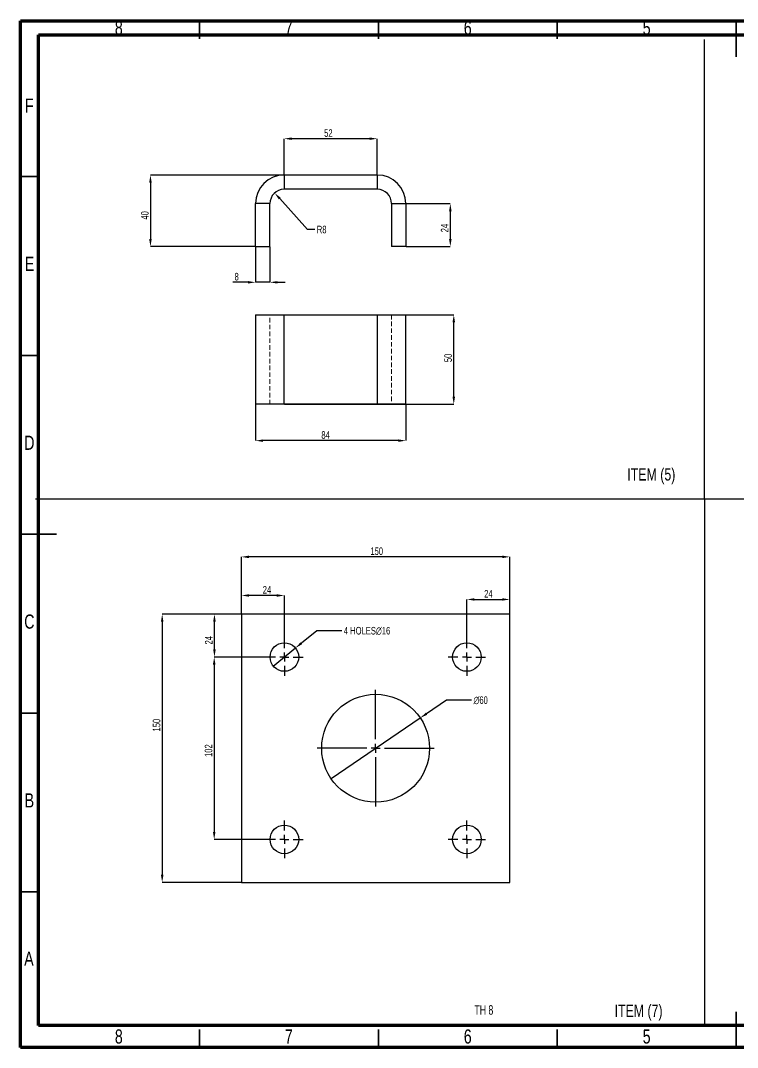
# Model space of a CAD drawing. Header units: millimetres. Extents: x 15 to 1274, y -314 to 292.
# Drawn here: x 16.3 to 216.6, y -313.8 to -26.7 of the extents above; entities that cross this region are included whole.
import ezdxf

# ---------------------------------------------------------------- set-up
doc = ezdxf.new("R2010")
doc.units = ezdxf.units.MM
doc.header["$PDSIZE"] = -1
doc.linetypes.add('HIDDEN', pattern=[1.905, 1.27, -0.635])
doc.layers.add('BOLD', color=7, linetype='Continuous', lineweight=25)
doc.styles.add('SLDTEXTSTYLE0', font='TXT', dxfattribs={"width": 0.75})
doc.styles.add('SLDTEXTSTYLE11', font='TXT', dxfattribs={"width": 0.6875})
doc.dimstyles.new('SLDDIMSTYLE10', dxfattribs={"dimtxt": 2.116667, "dimasz": 2.116667, "dimexe": 0, "dimexo": 0.0625, "dimgap": 0.529167, "dimtad": 1, "dimdec": 0, "dimlfac": 2, "dimrnd": 1e-09, "dimzin": 12, "dimdsep": 46, "dimtxsty": 'SLDTEXTSTYLE0', "dimsah": 1, "dimcen": 0.09, "dimadec": 0, "dimazin": 3, "dimtfac": 1, "dimtdec": 0, "dimtofl": 0, "dimtmove": 0, "dimatfit": 3, "dimfxl": 1, "dimfrac": 2, "dimtolj": 1, "dimtzin": 12, "dimarcsym": 0})
doc.dimstyles.new('SLDDIMSTYLE11', dxfattribs={"dimtxt": 2.116667, "dimasz": 2.116667, "dimexe": 0, "dimexo": 0.0625, "dimgap": 0.529167, "dimtad": 0, "dimtih": 1, "dimtoh": 1, "dimdec": 0, "dimlfac": 2, "dimrnd": 1e-09, "dimzin": 12, "dimdsep": 46, "dimtxsty": 'SLDTEXTSTYLE0', "dimblk1": 'NONE', "dimsah": 1, "dimcen": 0, "dimadec": 0, "dimazin": 3, "dimtfac": 1, "dimtdec": 0, "dimtmove": 0, "dimatfit": 3, "dimldrblk": 'NONE', "dimfxl": 1, "dimfrac": 2, "dimtolj": 1, "dimtzin": 12, "dimarcsym": 0})
doc.dimstyles.new('SLDDIMSTYLE12', dxfattribs={"dimtxt": 2.116667, "dimasz": 2.116667, "dimexe": 0, "dimexo": 0.0625, "dimgap": 0.529167, "dimtad": 0, "dimtih": 1, "dimtoh": 1, "dimdec": 0, "dimlfac": 2, "dimrnd": 1e-09, "dimzin": 12, "dimdsep": 46, "dimtxsty": 'SLDTEXTSTYLE0', "dimblk1": 'NONE', "dimsah": 1, "dimcen": 0, "dimadec": 0, "dimazin": 3, "dimtfac": 1, "dimtdec": 0, "dimtmove": 0, "dimatfit": 3, "dimldrblk": 'NONE', "dimfxl": 1, "dimfrac": 2, "dimtolj": 1, "dimtzin": 12, "dimarcsym": 0})
doc.dimstyles.new('SLDDIMSTYLE13', dxfattribs={"dimtxt": 2.116667, "dimasz": 2.116667, "dimexe": 0, "dimexo": 0.0625, "dimgap": 0.529167, "dimtad": 1, "dimdec": 0, "dimlfac": 2, "dimrnd": 1e-09, "dimzin": 12, "dimdsep": 46, "dimtxsty": 'SLDTEXTSTYLE0', "dimsah": 1, "dimcen": 0.09, "dimadec": 0, "dimazin": 3, "dimtfac": 1, "dimtdec": 0, "dimtmove": 0, "dimatfit": 0, "dimfxl": 1, "dimfrac": 2, "dimtolj": 1, "dimtzin": 12, "dimarcsym": 0})
doc.dimstyles.new('SLDDIMSTYLE14', dxfattribs={"dimtxt": 2.116667, "dimasz": 2.116667, "dimexe": 0, "dimexo": 0.0625, "dimgap": 0.529167, "dimtad": 0, "dimtih": 1, "dimtoh": 1, "dimdec": 0, "dimlfac": 2, "dimrnd": 1e-09, "dimzin": 12, "dimdsep": 46, "dimtxsty": 'SLDTEXTSTYLE0', "dimsah": 1, "dimcen": 0, "dimadec": 0, "dimazin": 3, "dimtfac": 1, "dimtdec": 0, "dimtofl": 0, "dimtmove": 1, "dimatfit": 3, "dimfxl": 1, "dimfrac": 2, "dimtolj": 1, "dimtzin": 12, "dimarcsym": 0})

# ---------------------------------------------------------------- blocks, each defined once
blk = doc.blocks.new('*D270')
at = {"layer": 'BOLD', "color": 0, "lineweight": -2}
for p, q in [((78.03, -192.58), (78.03, -176.65)), ((150.91, -176.65), (80.14, -176.65)), ((153.03, -192.58), (153.03, -176.65))]:
    blk.add_line(p, q, dxfattribs=at)
at = {"layer": 'BOLD', "color": 0}
for points in [[(80.14, -176.29), (80.14, -177), (78.03, -176.65)], [(150.91, -176.29), (150.91, -177), (153.03, -176.65)]]:
    blk.add_solid(points, dxfattribs=at)
at = {"layer": 'Defpoints', "color": 0}
for p in [(78.03, -176.65), (78.03, -192.65), (153.03, -192.65)]:
    blk.add_point(p, dxfattribs=at)
at = {"layer": 'BOLD', "color": 0, "insert": (115.83, -174), "char_height": 2.117, "attachment_point": 2, "style": 'SLDTEXTSTYLE0'}
blk.add_mtext('\\A1;150', dxfattribs=at)
blk = doc.blocks.new('*D271')
at = {"layer": 'BOLD', "color": 0, "lineweight": -2}
for p, q in [((77.96, -192.65), (55.88, -192.65)), ((55.88, -194.76), (55.88, -265.53)), ((77.96, -267.65), (55.88, -267.65))]:
    blk.add_line(p, q, dxfattribs=at)
at = {"layer": 'BOLD', "color": 0}
for points in [[(55.53, -194.76), (56.24, -194.76), (55.88, -192.65)], [(55.53, -265.53), (56.24, -265.53), (55.88, -267.65)]]:
    blk.add_solid(points, dxfattribs=at)
at = {"layer": 'Defpoints', "color": 0}
for p in [(78.03, -192.65), (55.88, -267.65), (78.03, -267.65)]:
    blk.add_point(p, dxfattribs=at)
at = {"layer": 'BOLD', "color": 0, "insert": (53.24, -223.69), "char_height": 2.117, "attachment_point": 2, "rotation": 90, "style": 'SLDTEXTSTYLE0'}
blk.add_mtext('\\A1;150', dxfattribs=at)
blk = doc.blocks.new('*D272')
at = {"layer": 'BOLD', "color": 0, "lineweight": -2}
for p, q in [((99.06, -197.29), (94.77, -200.78)), ((106.11, -197.29), (99.06, -197.29)), ((86.93, -207.17), (93.13, -202.12))]:
    blk.add_line(p, q, dxfattribs=at)
at = {"layer": 'BOLD', "color": 0}
blk.add_solid([(94.55, -200.51), (94.99, -201.06), (93.13, -202.12)], dxfattribs=at)
at = {"layer": 'Defpoints', "color": 0}
for p in [(93.13, -202.12), (86.93, -207.17)]:
    blk.add_point(p, dxfattribs=at)
at = {"layer": 'BOLD', "color": 0, "insert": (106.64, -196.23), "char_height": 2.1167, "attachment_point": 1, "style": 'SLDTEXTSTYLE0'}
blk.add_mtext('\\A1;4 HOLES∅16', dxfattribs=at)
blk = doc.blocks.new('_None')
blk = doc.blocks.new('*D273')
at = {"layer": 'BOLD', "color": 0, "lineweight": -2}
for p, q in [((135.35, -216.69), (129.75, -220.49)), ((142.34, -216.69), (135.35, -216.69)), ((103.06, -238.62), (128, -221.68))]:
    blk.add_line(p, q, dxfattribs=at)
at = {"layer": 'BOLD', "color": 0}
blk.add_solid([(129.55, -220.2), (129.95, -220.78), (128, -221.68)], dxfattribs=at)
at = {"layer": 'Defpoints', "color": 0}
for p in [(128, -221.68), (103.06, -238.62)]:
    blk.add_point(p, dxfattribs=at)
at = {"layer": 'BOLD', "color": 0, "insert": (142.87, -215.63), "char_height": 2.117, "attachment_point": 1, "style": 'SLDTEXTSTYLE0'}
blk.add_mtext('\\A1;∅60', dxfattribs=at)
blk = doc.blocks.new('*D274')
at = {"layer": 'BOLD', "color": 0, "lineweight": -2}
for p, q in [((78.03, -192.58), (78.03, -187.44)), ((87.91, -187.44), (80.14, -187.44)), ((90.03, -199.33), (90.03, -187.44))]:
    blk.add_line(p, q, dxfattribs=at)
at = {"layer": 'BOLD', "color": 0}
for points in [[(80.14, -187.09), (80.14, -187.79), (78.03, -187.44)], [(87.91, -187.09), (87.91, -187.79), (90.03, -187.44)]]:
    blk.add_solid(points, dxfattribs=at)
at = {"layer": 'Defpoints', "color": 0}
for p in [(78.03, -187.44), (78.03, -192.65), (90.03, -199.4)]:
    blk.add_point(p, dxfattribs=at)
at = {"layer": 'BOLD', "color": 0, "insert": (85.17, -184.79), "char_height": 2.117, "attachment_point": 2, "style": 'SLDTEXTSTYLE0'}
blk.add_mtext('\\A1;24', dxfattribs=at)
blk = doc.blocks.new('*D275')
at = {"layer": 'BOLD', "color": 0, "lineweight": -2}
for p, q in [((77.96, -192.65), (70.49, -192.65)), ((70.49, -202.53), (70.49, -194.76)), ((84.71, -204.65), (70.49, -204.65))]:
    blk.add_line(p, q, dxfattribs=at)
at = {"layer": 'BOLD', "color": 0}
for points in [[(70.13, -194.76), (70.84, -194.76), (70.49, -192.65)], [(70.13, -202.53), (70.84, -202.53), (70.49, -204.65)]]:
    blk.add_solid(points, dxfattribs=at)
at = {"layer": 'Defpoints', "color": 0}
for p in [(70.49, -192.65), (78.03, -192.65), (84.78, -204.65)]:
    blk.add_point(p, dxfattribs=at)
at = {"layer": 'BOLD', "color": 0, "insert": (67.84, -199.96), "char_height": 2.117, "attachment_point": 2, "rotation": 90, "style": 'SLDTEXTSTYLE0'}
blk.add_mtext('\\A1;24', dxfattribs=at)
blk = doc.blocks.new('*D276')
at = {"layer": 'BOLD', "color": 0, "lineweight": -2}
for p, q in [((141.03, -199.33), (141.03, -188.55)), ((143.14, -188.55), (150.91, -188.55)), ((153.03, -192.58), (153.03, -188.55))]:
    blk.add_line(p, q, dxfattribs=at)
at = {"layer": 'BOLD', "color": 0}
for points in [[(143.14, -188.2), (143.14, -188.9), (141.03, -188.55)], [(150.91, -188.2), (150.91, -188.9), (153.03, -188.55)]]:
    blk.add_solid(points, dxfattribs=at)
at = {"layer": 'Defpoints', "color": 0}
for p in [(153.03, -188.55), (153.03, -192.65), (141.03, -199.4)]:
    blk.add_point(p, dxfattribs=at)
at = {"layer": 'BOLD', "color": 0, "insert": (147.04, -185.9), "char_height": 2.117, "attachment_point": 2, "style": 'SLDTEXTSTYLE0'}
blk.add_mtext('\\A1;24', dxfattribs=at)
blk = doc.blocks.new('*D277')
at = {"layer": 'BOLD', "color": 0, "lineweight": -2}
for p, q in [((84.71, -204.65), (70.42, -204.65)), ((70.42, -206.76), (70.42, -253.53)), ((84.71, -255.65), (70.42, -255.65))]:
    blk.add_line(p, q, dxfattribs=at)
at = {"layer": 'BOLD', "color": 0}
for points in [[(70.06, -206.76), (70.77, -206.76), (70.42, -204.65)], [(70.06, -253.53), (70.77, -253.53), (70.42, -255.65)]]:
    blk.add_solid(points, dxfattribs=at)
at = {"layer": 'Defpoints', "color": 0}
for p in [(84.78, -204.65), (70.42, -255.65), (84.78, -255.65)]:
    blk.add_point(p, dxfattribs=at)
at = {"layer": 'BOLD', "color": 0, "insert": (67.77, -230.82), "char_height": 2.117, "attachment_point": 2, "rotation": 90, "style": 'SLDTEXTSTYLE0'}
blk.add_mtext('\\A1;102', dxfattribs=at)
blk = doc.blocks.new('SW_CENTERMARKSYMBOL_81')
at = {"layer": 'BOLD', "color": 0}
for p, q in [((0, 2.5), (0, 16.325)), ((-2.5, 0), (-16.325, 0)), ((0, 0), (-1.25, 0)), ((0, 0), (0, 1.25)), ((0, 0), (0, -1.25)), ((0, 0), (1.25, 0)), ((2.5, 0), (16.325, 0)), ((0, -2.5), (0, -16.325))]:
    blk.add_line(p, q, dxfattribs=at)
blk = doc.blocks.new('SW_CENTERMARKSYMBOL_82')
at = {"layer": 'BOLD', "color": 0}
for p, q in [((0, 2.5), (0, 5.25)), ((-2.5, 0), (-5.25, 0)), ((0, 0), (-1.25, 0)), ((0, 0), (0, 1.25)), ((0, 0), (0, -1.25)), ((0, 0), (1.25, 0)), ((2.5, 0), (5.25, 0)), ((0, -2.5), (0, -5.25))]:
    blk.add_line(p, q, dxfattribs=at)
blk = doc.blocks.new('SW_CENTERMARKSYMBOL_83')
at = {"layer": 'BOLD', "color": 0}
for p, q in [((0, 2.5), (0, 5.25)), ((-2.5, 0), (-5.25, 0)), ((0, 0), (-1.25, 0)), ((0, 0), (0, 1.25)), ((0, 0), (0, -1.25)), ((0, 0), (1.25, 0)), ((2.5, 0), (5.25, 0)), ((0, -2.5), (0, -5.25))]:
    blk.add_line(p, q, dxfattribs=at)
blk = doc.blocks.new('SW_CENTERMARKSYMBOL_84')
at = {"layer": 'BOLD', "color": 0}
for p, q in [((0, 2.5), (0, 5.25)), ((-2.5, 0), (-5.25, 0)), ((0, 0), (-1.25, 0)), ((0, 0), (0, 1.25)), ((0, 0), (0, -1.25)), ((0, 0), (1.25, 0)), ((2.5, 0), (5.25, 0)), ((0, -2.5), (0, -5.25))]:
    blk.add_line(p, q, dxfattribs=at)
blk = doc.blocks.new('SW_CENTERMARKSYMBOL_85')
at = {"layer": 'BOLD', "color": 0}
for p, q in [((0, 2.5), (0, 5.25)), ((-2.5, 0), (-5.25, 0)), ((0, 0), (-1.25, 0)), ((0, 0), (0, 1.25)), ((0, 0), (0, -1.25)), ((0, 0), (1.25, 0)), ((2.5, 0), (5.25, 0)), ((0, -2.5), (0, -5.25))]:
    blk.add_line(p, q, dxfattribs=at)
blk = doc.blocks.new('*D286')
at = {"layer": 'BOLD', "color": 0, "lineweight": -2}
for p, q in [((81.98, -89.94), (81.98, -99.88)), ((85.98, -89.94), (85.98, -99.88)), ((79.86, -99.88), (75.63, -99.88)), ((85.98, -99.88), (81.98, -99.88)), ((88.1, -99.88), (90.21, -99.88))]:
    blk.add_line(p, q, dxfattribs=at)
at = {"layer": 'BOLD', "color": 0}
for points in [[(79.86, -99.53), (79.86, -100.23), (81.98, -99.88)], [(88.1, -99.53), (88.1, -100.23), (85.98, -99.88)]]:
    blk.add_solid(points, dxfattribs=at)
at = {"layer": 'Defpoints', "color": 0}
for p in [(81.98, -89.88), (85.98, -89.88), (85.98, -99.88)]:
    blk.add_point(p, dxfattribs=at)
at = {"layer": 'BOLD', "color": 0, "insert": (76.69, -97.24), "char_height": 2.117, "attachment_point": 2, "style": 'SLDTEXTSTYLE0'}
blk.add_mtext('\\A1;8', dxfattribs=at)
blk = doc.blocks.new('*D287')
at = {"layer": 'BOLD', "color": 0, "lineweight": -2}
for p, q in [((89.98, -69.82), (89.98, -59.73)), ((113.86, -59.73), (92.1, -59.73)), ((115.98, -69.82), (115.98, -59.73))]:
    blk.add_line(p, q, dxfattribs=at)
at = {"layer": 'BOLD', "color": 0}
for points in [[(92.1, -59.37), (92.1, -60.08), (89.98, -59.73)], [(113.86, -59.37), (113.86, -60.08), (115.98, -59.73)]]:
    blk.add_solid(points, dxfattribs=at)
at = {"layer": 'Defpoints', "color": 0}
for p in [(89.98, -59.73), (89.98, -69.88), (115.98, -69.88)]:
    blk.add_point(p, dxfattribs=at)
at = {"layer": 'BOLD', "color": 0, "insert": (102.33, -57.08), "char_height": 2.117, "attachment_point": 2, "style": 'SLDTEXTSTYLE0'}
blk.add_mtext('\\A1;52', dxfattribs=at)
blk = doc.blocks.new('*D288')
at = {"layer": 'BOLD', "color": 0, "lineweight": -2}
for p, q in [((124.04, -77.88), (136.4, -77.88)), ((136.4, -80), (136.4, -87.77)), ((124.04, -89.88), (136.4, -89.88))]:
    blk.add_line(p, q, dxfattribs=at)
at = {"layer": 'BOLD', "color": 0}
for points in [[(136.05, -80), (136.76, -80), (136.4, -77.88)], [(136.05, -87.77), (136.76, -87.77), (136.4, -89.88)]]:
    blk.add_solid(points, dxfattribs=at)
at = {"layer": 'Defpoints', "color": 0}
for p in [(123.98, -77.88), (123.98, -89.88), (136.4, -89.88)]:
    blk.add_point(p, dxfattribs=at)
at = {"layer": 'BOLD', "color": 0, "insert": (133.76, -84.72), "char_height": 2.117, "attachment_point": 2, "rotation": 90, "style": 'SLDTEXTSTYLE0'}
blk.add_mtext('\\A1;24', dxfattribs=at)
blk = doc.blocks.new('*D289')
at = {"layer": 'BOLD', "color": 0, "lineweight": -2}
for p, q in [((96.45, -85.12), (88.72, -76.48)), ((98.56, -85.12), (96.45, -85.12))]:
    blk.add_line(p, q, dxfattribs=at)
at = {"layer": 'BOLD', "color": 0}
blk.add_solid([(88.99, -76.24), (88.46, -76.71), (87.31, -74.9)], dxfattribs=at)
at = {"layer": 'Defpoints', "color": 0}
for p in [(87.31, -74.9), (89.98, -77.88)]:
    blk.add_point(p, dxfattribs=at)
at = {"layer": 'BOLD', "color": 0, "insert": (99.09, -84.06), "char_height": 2.117, "attachment_point": 1, "style": 'SLDTEXTSTYLE0'}
blk.add_mtext('\\A1;R8', dxfattribs=at)
blk = doc.blocks.new('*D290')
at = {"layer": 'BOLD', "color": 0, "lineweight": -2}
for p, q in [((89.92, -69.88), (52.6, -69.88)), ((52.6, -72), (52.6, -87.77)), ((81.92, -89.88), (52.6, -89.88))]:
    blk.add_line(p, q, dxfattribs=at)
at = {"layer": 'BOLD', "color": 0}
for points in [[(52.25, -72), (52.95, -72), (52.6, -69.88)], [(52.25, -87.77), (52.95, -87.77), (52.6, -89.88)]]:
    blk.add_solid(points, dxfattribs=at)
at = {"layer": 'Defpoints', "color": 0}
for p in [(89.98, -69.88), (52.6, -89.88), (81.98, -89.88)]:
    blk.add_point(p, dxfattribs=at)
at = {"layer": 'BOLD', "color": 0, "insert": (49.96, -81.17), "char_height": 2.117, "attachment_point": 2, "rotation": 90, "style": 'SLDTEXTSTYLE0'}
blk.add_mtext('\\A1;40', dxfattribs=at)
blk = doc.blocks.new('*D297')
at = {"layer": 'BOLD', "color": 0, "lineweight": -2}
for p, q in [((81.98, -134.03), (81.98, -144.15)), ((123.98, -134.03), (123.98, -144.15)), ((121.86, -144.15), (84.1, -144.15))]:
    blk.add_line(p, q, dxfattribs=at)
at = {"layer": 'BOLD', "color": 0}
for points in [[(84.1, -143.8), (84.1, -144.5), (81.98, -144.15)], [(121.86, -143.8), (121.86, -144.5), (123.98, -144.15)]]:
    blk.add_solid(points, dxfattribs=at)
at = {"layer": 'Defpoints', "color": 0}
for p in [(81.98, -133.97), (123.98, -133.97), (81.98, -144.15)]:
    blk.add_point(p, dxfattribs=at)
at = {"layer": 'BOLD', "color": 0, "insert": (101.54, -141.51), "char_height": 2.117, "attachment_point": 2, "style": 'SLDTEXTSTYLE0'}
blk.add_mtext('\\A1;84', dxfattribs=at)
blk = doc.blocks.new('*D298')
at = {"layer": 'BOLD', "color": 0, "lineweight": -2}
for p, q in [((90.04, -108.97), (137.37, -108.97)), ((137.37, -131.85), (137.37, -111.09)), ((90.04, -133.97), (137.37, -133.97))]:
    blk.add_line(p, q, dxfattribs=at)
at = {"layer": 'BOLD', "color": 0}
for points in [[(137.01, -111.09), (137.72, -111.09), (137.37, -108.97)], [(137.01, -131.85), (137.72, -131.85), (137.37, -133.97)]]:
    blk.add_solid(points, dxfattribs=at)
at = {"layer": 'Defpoints', "color": 0}
for p in [(89.98, -108.97), (137.37, -108.97), (89.98, -133.97)]:
    blk.add_point(p, dxfattribs=at)
at = {"layer": 'BOLD', "color": 0, "insert": (134.72, -121.01), "char_height": 2.117, "attachment_point": 2, "rotation": 90, "style": 'SLDTEXTSTYLE0'}
blk.add_mtext('\\A1;50', dxfattribs=at)

msp = doc.modelspace()

# ---------------------------------------------------------------- linework, layer by layer
at = {"color": 7, "linetype": 'Continuous', "lineweight": 70}
for p, q in [((16.302, -313.809), (16.302, -26.809)), ((16.302, -26.809), (416.302, -26.809)), ((21.302, -307.676), (21.302, -30.676)), ((21.302, -30.676), (410.705, -30.676)), ((410.705, -307.676), (21.302, -307.676)), ((416.302, -313.809), (16.302, -313.809))]:
    msp.add_line(p, q, dxfattribs=at)
at = {"color": 7, "linetype": 'Continuous', "lineweight": 35}
for p, q in [((66.302, -31.809), (66.302, -26.809)), ((116.302, -31.809), (116.302, -26.809)), ((166.302, -31.809), (166.302, -26.809)), ((216.302, -26.808), (216.302, -36.81)), ((216.302, -31.809), (216.302, -26.809)), ((21.302, -70.309), (16.302, -70.309)), ((21.302, -120.309), (16.302, -120.309)), ((16.301, -170.309), (26.303, -170.309)), ((21.302, -170.309), (16.302, -170.309)), ((21.302, -220.309), (16.302, -220.309)), ((21.302, -270.309), (16.302, -270.309)), ((216.302, -313.81), (216.302, -303.808)), ((66.302, -308.809), (66.302, -313.809)), ((116.302, -308.809), (116.302, -313.809)), ((166.302, -308.809), (166.302, -313.809)), ((216.302, -308.809), (216.302, -313.809))]:
    msp.add_line(p, q, dxfattribs=at)
at = {"color": 7, "linetype": 'Continuous', "lineweight": 25}
for p, q in [((89.978, -69.882), (89.978, -73.882)), ((115.978, -69.882), (89.978, -69.882)), ((115.978, -69.882), (115.978, -73.882)), ((115.978, -73.882), (89.978, -73.882)), ((85.978, -77.882), (81.978, -77.882)), ((81.978, -89.882), (81.978, -77.882)), ((85.978, -89.882), (85.978, -77.882)), ((119.978, -77.882), (123.978, -77.882)), ((119.978, -77.882), (119.978, -89.882)), ((123.978, -77.882), (123.978, -89.882)), ((81.978, -89.882), (85.978, -89.882)), ((123.978, -89.882), (119.978, -89.882)), ((81.978, -108.969), (81.978, -133.969)), ((81.978, -108.969), (89.978, -108.969)), ((89.978, -133.969), (89.978, -108.969)), ((89.978, -108.969), (115.978, -108.969)), ((115.978, -108.969), (123.978, -108.969)), ((115.978, -108.969), (115.978, -133.969)), ((123.978, -133.969), (123.978, -108.969)), ((89.978, -133.969), (81.978, -133.969)), ((115.978, -133.969), (89.978, -133.969)), ((123.978, -133.969), (115.978, -133.969)), ((78.027, -192.647), (78.027, -267.647)), ((153.027, -192.647), (78.027, -192.647)), ((153.027, -267.647), (153.027, -192.647)), ((78.027, -267.647), (153.027, -267.647))]:
    msp.add_line(p, q, dxfattribs=at)
at = {"color": 7, "linetype": 'HIDDEN', "lineweight": 18}
for p, q in [((85.978, -133.969), (85.978, -108.969)), ((119.978, -108.969), (119.978, -133.969))]:
    msp.add_line(p, q, dxfattribs=at)
at = {"color": 7, "linetype": 'Continuous', "lineweight": 25}
for centre, radius in [((90.027, -204.647), 4), ((141.027, -204.647), 4), ((115.527, -230.147), 15.075), ((90.027, -255.647), 4), ((141.027, -255.647), 4)]:
    msp.add_circle(centre, radius, dxfattribs=at)
for centre, radius, start, end in [((89.978, -77.882), 8, 90, 180), ((115.978, -77.882), 8, 0, 90), ((89.978, -77.882), 4, 90, 180), ((115.978, -77.882), 4, 0, 90)]:
    msp.add_arc(centre, radius, start, end, dxfattribs=at)
at = {"layer": 'BOLD'}
for p, q in [((207.471, -160.423), (207.471, -32.016)), ((20.472, -160.423), (411.776, -160.423)), ((207.471, -160.423), (207.471, -307.128))]:
    msp.add_line(p, q, dxfattribs=at)

# ---------------------------------------------------------------- block references
for name, p in [('SW_CENTERMARKSYMBOL_83', (90.027, -204.647)), ('SW_CENTERMARKSYMBOL_85', (141.027, -204.647)), ('SW_CENTERMARKSYMBOL_81', (115.527, -230.147)), ('SW_CENTERMARKSYMBOL_82', (90.027, -255.647)), ('SW_CENTERMARKSYMBOL_84', (141.027, -255.647))]:
    msp.add_blockref(name, p, dxfattribs=at)

# ---------------------------------------------------------------- texts
at = {"color": 7, "linetype": 'Continuous', "lineweight": 0, "char_height": 3.969, "attachment_point": 2, "style": 'SLDTEXTSTYLE0'}
for s, insert in [('8', (43.762, -26.749)), ('7', (91.262, -26.749)), ('6', (141.262, -26.749)), ('5', (191.262, -26.749)), ('F', (18.76, -48.499)), ('E', (18.81, -92.749)), ('D', (18.755, -142.749)), ('C', (18.761, -192.749)), ('B', (18.773, -242.749)), ('A', (18.642, -286.999)), ('8', (43.762, -308.749)), ('7', (91.262, -308.749)), ('6', (141.262, -308.749)), ('5', (191.262, -308.749))]:
    msp.add_mtext(s, dxfattribs=dict(at, insert=insert))
at = {"layer": 'BOLD', "attachment_point": 1}
for s, insert, char_height, style in [('ITEM (5)', (185.871, -151.856), 3.4396, 'SLDTEXTSTYLE0'), ('TH 8', (143.139, -301.997), 2.6458, 'SLDTEXTSTYLE11'), ('ITEM (7)', (182.296, -301.826), 3.4396, 'SLDTEXTSTYLE0')]:
    msp.add_mtext(s, dxfattribs=dict(at, insert=insert, char_height=char_height, style=style))

# ---------------------------------------------------------------- dimensions: what is measured, and where the dimension line sits
at = {"layer": 'BOLD'}
for base, p1, p2, dimstyle, picture, middle in [((89.978, -59.726), (115.978, -69.882), (89.978, -69.882), 'SLDDIMSTYLE10', '*D287', (102.33, -59.726)), ((85.978, -99.882), (81.978, -89.882), (85.978, -89.882), 'SLDDIMSTYLE13', '*D286', (76.687, -99.882)), ((81.978, -144.151), (123.978, -133.969), (81.978, -133.969), 'SLDDIMSTYLE10', '*D297', (101.54, -144.151)), ((78.027, -176.647), (153.027, -192.647), (78.027, -192.647), 'SLDDIMSTYLE10', '*D270', (115.831, -176.647)), ((78.027, -187.439), (90.027, -199.397), (78.027, -192.647), 'SLDDIMSTYLE13', '*D274', (85.167, -187.439)), ((153.027, -188.549), (141.027, -199.397), (153.027, -192.647), 'SLDDIMSTYLE13', '*D276', (147.036, -188.549))]:
    dim = msp.add_linear_dim(base=base, p1=p1, p2=p2, dimstyle=dimstyle, dxfattribs=at)
    dim.commit()
    dim.dimension.update_dxf_attribs({"geometry": picture, "text_midpoint": middle, "dimtype": 160})
for base, p1, p2, dimstyle, picture, middle in [((52.602, -89.882), (89.978, -69.882), (81.978, -89.882), 'SLDDIMSTYLE10', '*D290', (52.602, -81.169)), ((136.404, -89.882), (123.978, -77.882), (123.978, -89.882), 'SLDDIMSTYLE13', '*D288', (136.404, -84.721)), ((137.366, -108.969), (89.978, -133.969), (89.978, -108.969), 'SLDDIMSTYLE10', '*D298', (137.366, -121.006)), ((55.883, -267.647), (78.027, -192.647), (78.027, -267.647), 'SLDDIMSTYLE10', '*D271', (55.883, -223.694)), ((70.487, -192.647), (84.777, -204.647), (78.027, -192.647), 'SLDDIMSTYLE13', '*D275', (70.487, -199.956)), ((70.416, -255.647), (84.777, -204.647), (84.777, -255.647), 'SLDDIMSTYLE10', '*D277', (70.416, -230.822))]:
    dim = msp.add_linear_dim(base=base, p1=p1, p2=p2, angle=90, dimstyle=dimstyle, dxfattribs=at)
    dim.commit()
    dim.dimension.update_dxf_attribs({"geometry": picture, "text_midpoint": middle, "dimtype": 160})
dim = msp.add_radius_dim(center=(89.978, -77.882), mpoint=(87.312, -74.9), dimstyle='SLDDIMSTYLE14', dxfattribs=at)
dim.commit()
dim.dimension.update_dxf_attribs({"geometry": '*D289', "text_midpoint": (96.447, -85.116), "dimtype": 164})
dim = msp.add_diameter_dim_2p(p1=(86.926, -207.174), p2=(93.128, -202.121), text='4 HOLES<>', dimstyle='SLDDIMSTYLE11', dxfattribs=at)
dim.commit()
dim.dimension.update_dxf_attribs({"geometry": '*D272', "text_midpoint": (114.047, -197.288), "dimtype": 163})
dim = msp.add_diameter_dim_2p(p1=(103.056, -238.617), p2=(127.998, -221.678), dimstyle='SLDDIMSTYLE12', dxfattribs=at)
dim.commit()
dim.dimension.update_dxf_attribs({"geometry": '*D273', "text_midpoint": (144.858, -216.688), "dimtype": 163})

doc.saveas('drawing.dxf')
